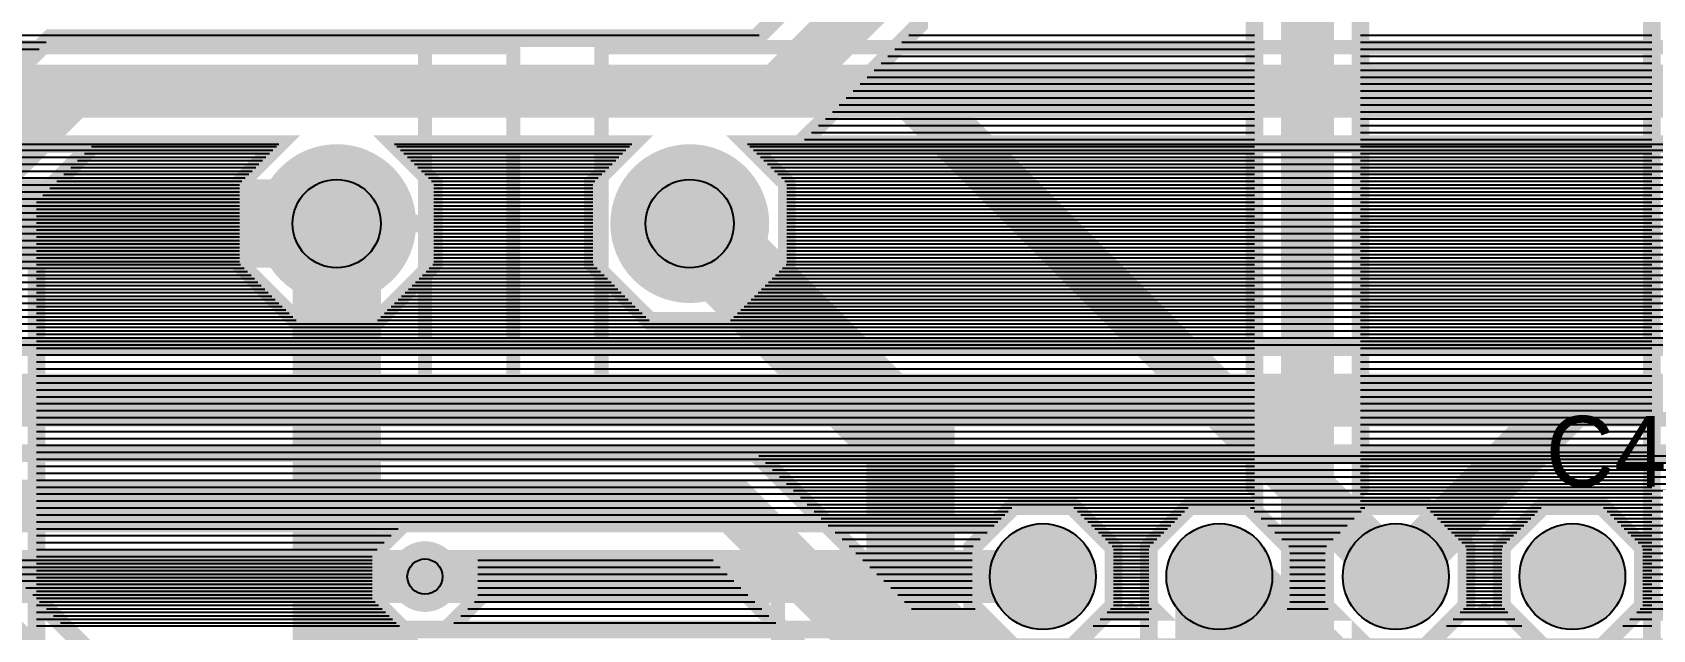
# Model space of a CAD drawing. Header units: inches. Extents: x -5.9 to 5.9, y -1.2 to 1.2.
# Drawn here: x 1.737 to 2.655, y -0.262 to 0.077 of the extents above; entities that cross this region are included whole.
import ezdxf

# ---------------------------------------------------------------- set-up
doc = ezdxf.new("R2010")
doc.units = ezdxf.units.IN
doc.layers.get('0').update_dxf_attribs({"linetype": 'CONTINUOUS'})

# ---------------------------------------------------------------- blocks, each defined once
blk = doc.blocks.new('EPAD')
at = {"const_width": 0.5}
blk.add_lwpolyline([(-0.25, 0, 1), (0.25, 0, 1)], format="xyb", close=True, dxfattribs=at)

msp = doc.modelspace()

# ---------------------------------------------------------------- linework, layer by layer
for points, const_width in [([(1.679059, 0.005926), (1.746633, 0.0735), (2.146633, 0.0735), (2.179059, 0.105926), (2.179059, 0.427789), (2.159059, 0.447789), (2.159059, 0.489211), (2.188348, 0.5185), (2.22977, 0.5185), (2.259059, 0.489211)], 0.01), ([(2.259059, 0.489211), (2.259059, 0.447789), (2.239059, 0.427789), (2.239059, 0.081074), (2.171485, 0.0135), (2.14184, 0.0135), (2.164059, -0.008719), (2.164059, -0.054281), (2.131841, -0.0865), (2.086278, -0.0865), (2.054059, -0.054281), (2.054059, -0.008719), (2.076278, 0.0135), (1.94184, 0.0135), (1.964059, -0.008719), (1.964059, -0.054281), (1.931841, -0.0865), (1.886278, -0.0865), (1.854059, -0.054281), (1.854059, -0.008719), (1.876278, 0.0135), (1.771485, 0.0135), (1.739059, -0.018926), (1.739059, -0.883719)], 0.01), ([(1.709059, -0.9315), (1.709059, -0.0065), (1.759059, 0.0435), (2.159059, 0.0435), (2.209059, 0.0935), (2.209059, 0.4685)], 0.03), ([(2.654059, -0.643926), (2.654059, 0.381074)], 0.01), ([(2.369059, -0.314932), (2.369059, -0.214931), (2.392491, -0.1915), (2.425628, -0.1915), (2.429059, -0.194932), (2.429059, 0.205926), (2.446633, 0.2235), (2.471485, 0.2235), (2.489059, 0.205926)], 0.01), ([(2.459059, 0.1935), (2.459059, -0.4815), (2.409059, -0.5315)], 0.03), ([(2.489059, 0.205926), (2.489059, -0.194932), (2.492491, -0.1915), (2.525628, -0.1915), (2.549059, -0.214931), (2.549059, -0.248069), (2.525628, -0.2715)], 0.01), ([(0.859059, -0.1315), (2.009059, -0.1315), (2.009059, 0.0685), (0.859059, 0.0685), (0.859059, -0.1315)], 0.008), ([(0.859059, -0.1315), (2.009059, -0.1315), (2.009059, 0.0685), (0.859059, 0.0685), (0.859059, -0.1315)], 0.008), ([(0.859059, -0.1315), (2.009059, -0.1315), (2.009059, 0.0685), (0.859059, 0.0685), (0.859059, -0.1315)], 0.008), ([(1.959059, -0.1315), (1.959059, 0.0685)], 0.008), ([(1.959059, -0.1315), (1.959059, 0.0685)], 0.008), ([(1.959059, -0.1315), (1.959059, 0.0685)], 0.008), ([(2.059059, -0.1315), (3.209059, -0.1315), (3.209059, 0.0685), (2.059059, 0.0685), (2.059059, -0.1315)], 0.008), ([(2.059059, -0.1315), (3.209059, -0.1315), (3.209059, 0.0685), (2.059059, 0.0685), (2.059059, -0.1315)], 0.008), ([(2.059059, -0.1315), (3.209059, -0.1315), (3.209059, 0.0685), (2.059059, 0.0685), (2.059059, -0.1315)], 0.008), ([(-0.340941, 0.0185), (-0.315941, -0.0065), (0.184059, -0.0065), (0.234059, 0.0435), (3.734059, 0.0435), (3.809059, -0.0315), (3.959059, -0.0315)], 0.03), ([(2.509059, -0.2315), (2.234059, 0.0435), (-0.090941, 0.0435)], 0.03), ([(0.94184, 0.0135), (1.876278, 0.0135), (1.854059, -0.008719), (1.854059, -0.054281), (1.886278, -0.0865), (1.931841, -0.0865), (1.964059, -0.054281), (1.964059, -0.008719), (1.94184, 0.0135), (2.076278, 0.0135), (2.054059, -0.008719), (2.054059, -0.054281), (2.086278, -0.0865), (2.131841, -0.0865), (2.164059, -0.054281), (2.164059, -0.008719), (2.14184, 0.0135), (3.076278, 0.0135)], 0.01), ([(-1.090941, -0.7315), (-1.015941, -0.7315), (-0.990941, -0.7065), (0.609059, -0.7065), (0.809059, -0.5065), (2.159059, -0.5065), (2.234059, -0.4315), (2.234059, -0.1565), (2.109059, -0.0315)], 0.05), ([(1.909059, -0.0315), (1.609059, -0.0315)], 0.05), ([(1.909059, -0.0315), (1.909059, -0.2565), (1.984059, -0.3315), (2.109059, -0.3315)], 0.05), ([(-1.090941, -0.0315), (-1.015941, -0.1065), (0.109059, -0.1065), (0.234059, -0.2315), (1.684059, -0.2315), (2.009059, -0.5565), (2.159059, -0.5565), (2.184059, -0.5815), (2.859059, -0.5815), (2.909059, -0.5315)], 0.03), ([(1.854059, -0.0315), (1.909059, -0.0315)], 0.01), ([(1.854059, -0.0315), (1.909059, -0.0315)], 0.01), ([(1.964059, -0.0315), (1.909059, -0.0315)], 0.01), ([(1.909059, -0.0865), (1.909059, -0.0315)], 0.01), ([(1.964059, -0.0315), (1.909059, -0.0315)], 0.01), ([(1.909059, -0.0865), (1.909059, -0.0315)], 0.01), ([(0.734059, -0.1065), (0.734059, -0.1915), (2.134059, -0.1915), (2.224059, -0.2815), (3.059059, -0.2815), (3.059059, -0.1815), (3.459059, -0.1815), (3.509059, -0.2315)], 0.03), ([(3.525628, -0.2715), (3.549059, -0.248069), (3.549059, -0.214931), (3.525628, -0.1915), (3.511485, -0.1915), (3.471485, -0.1515), (3.046633, -0.1515), (3.029059, -0.169074), (3.029059, -0.194932), (3.025628, -0.1915), (3.011485, -0.1915), (2.921485, -0.1015), (1.321633, -0.1015)], 0.01), ([(1.334059, -0.1315), (2.909059, -0.1315), (3.009059, -0.2315)], 0.03), ([(2.509059, -0.2315), (2.609059, -0.1315), (2.809059, -0.1315), (2.859059, -0.1815), (2.859059, -0.3565), (2.909059, -0.4065), (3.609059, -0.4065), (3.659059, -0.4565), (3.659059, -0.5815), (3.609059, -0.6315)], 0.03), ([(-0.290941, -0.1565), (-0.015941, -0.1565), (0.059059, -0.2315), (1.959059, -0.2315)], 0.03), ([(2.772491, -0.2515), (2.645627, -0.2515), (2.649059, -0.248069), (2.649059, -0.214931), (2.625628, -0.1915), (2.592491, -0.1915), (2.569059, -0.214931), (2.569059, -0.248069), (2.572491, -0.2515), (2.545627, -0.2515), (2.549059, -0.248069), (2.549059, -0.214931), (2.525628, -0.1915), (2.492491, -0.1915), (2.469059, -0.214931), (2.469059, -0.248069), (2.472491, -0.2515), (2.445627, -0.2515), (2.449059, -0.248069), (2.449059, -0.214931), (2.425628, -0.1915), (2.392491, -0.1915), (2.369059, -0.214931), (2.369059, -0.248069), (2.372491, -0.2515), (2.345627, -0.2515), (2.349059, -0.248069), (2.349059, -0.214931), (2.325628, -0.1915), (2.292491, -0.1915), (2.269059, -0.214931), (2.269059, -0.248069), (2.272491, -0.2515), (2.236485, -0.2515), (2.146485, -0.1615), (0.849769, -0.1615)], 0.01), ([(1.321633, -0.1615), (2.896633, -0.1615)], 0.01), ([(2.349059, -0.214931), (2.349059, -0.248069), (2.325628, -0.2715), (2.292491, -0.2715), (2.282491, -0.2615), (1.946633, -0.2615), (1.929059, -0.243926), (1.929059, -0.219074), (1.946633, -0.2015), (2.282491, -0.2015), (2.292491, -0.1915), (2.325628, -0.1915), (2.349059, -0.214931)], 0.01), ([(2.569059, -0.248069), (2.569059, -0.214931), (2.592491, -0.1915), (2.625628, -0.1915), (2.649059, -0.214931), (2.649059, -0.248069), (2.625628, -0.2715), (2.592491, -0.2715), (2.569059, -0.248069)], 0.01), ([(2.409059, -0.2315), (2.409059, -0.3315), (2.184059, -0.5565), (2.184059, -0.7065)], 0.05), ([(2.409059, -0.2315), (2.534059, -0.3565), (2.684059, -0.3565), (2.809059, -0.2315)], 0.05), ([(2.021485, -0.5265), (1.716484, -0.2215), (1.929059, -0.2215), (1.929059, -0.243926), (1.946633, -0.2615), (1.971485, -0.2615), (1.989059, -0.243926), (1.989059, -0.2215), (2.121633, -0.2215), (2.211633, -0.3115)], 0.01), ([(1.959059, -0.2315), (2.309059, -0.2315)], 0.03), ([(1.009059, -0.4315), (2.159059, -0.4315), (2.159059, -0.2315), (1.009059, -0.2315), (1.009059, -0.4315)], 0.008), ([(1.009059, -0.4315), (2.159059, -0.4315), (2.159059, -0.2315), (1.009059, -0.2315), (1.009059, -0.4315)], 0.008), ([(1.009059, -0.4315), (2.159059, -0.4315), (2.159059, -0.2315), (1.009059, -0.2315), (1.009059, -0.4315)], 0.008), ([(2.492491, -0.2715), (2.489059, -0.268068), (2.489059, -0.493926)], 0.01)]:
    msp.add_lwpolyline(points, dxfattribs=dict(const_width=const_width))
for points in [[(1.419807, 0.075177), (2.148311, 0.075177)], [(2.233161, 0.075177), (2.429059, 0.075177)], [(2.489059, 0.075177), (2.654059, 0.075177)], [(1.423744, 0.07124), (1.744374, 0.07124)], [(1.427681, 0.067303), (1.740437, 0.067303)], [(2.225287, 0.067303), (2.429059, 0.067303)], [(2.229224, 0.07124), (2.429059, 0.07124)], [(2.489059, 0.07124), (2.654059, 0.07124)], [(2.489059, 0.067303), (2.654059, 0.067303)], [(2.213476, 0.055492), (2.429059, 0.055492)], [(2.217413, 0.059429), (2.429059, 0.059429)], [(2.22135, 0.063366), (2.429059, 0.063366)], [(2.489059, 0.063366), (2.654059, 0.063366)], [(2.489059, 0.059429), (2.654059, 0.059429)], [(2.489059, 0.055492), (2.654059, 0.055492)], [(2.205602, 0.047618), (2.429059, 0.047618)], [(2.209539, 0.051555), (2.429059, 0.051555)], [(2.489059, 0.051555), (2.654059, 0.051555)], [(2.489059, 0.047618), (2.654059, 0.047618)], [(2.197728, 0.039744), (2.429059, 0.039744)], [(2.201665, 0.043681), (2.429059, 0.043681)], [(2.489059, 0.043681), (2.654059, 0.043681)], [(2.489059, 0.039744), (2.654059, 0.039744)], [(2.185917, 0.027933), (2.429059, 0.027933)], [(2.189854, 0.03187), (2.429059, 0.03187)], [(2.193791, 0.035807), (2.429059, 0.035807)], [(2.489059, 0.035807), (2.654059, 0.035807)], [(2.489059, 0.03187), (2.654059, 0.03187)], [(2.489059, 0.027933), (2.654059, 0.027933)], [(2.178043, 0.020059), (2.429059, 0.020059)], [(2.18198, 0.023996), (2.429059, 0.023996)], [(2.489059, 0.023996), (2.654059, 0.023996)], [(2.489059, 0.020059), (2.654059, 0.020059)], [(0.94184, 0.0135), (1.876278, 0.0135)], [(0.945226, 0.010114), (1.872892, 0.010114)], [(1.770169, 0.012185), (1.874963, 0.012185)], [(1.94184, 0.0135), (2.076278, 0.0135)], [(1.943155, 0.012185), (2.074963, 0.012185)], [(1.945226, 0.010114), (2.072892, 0.010114)], [(2.14184, 0.0135), (3.076278, 0.0135)], [(2.143155, 0.012185), (2.429059, 0.012185)], [(2.145226, 0.010114), (3.072892, 0.010114)], [(2.174106, 0.016122), (2.429059, 0.016122)], [(2.489059, 0.016122), (2.654059, 0.016122)], [(2.489059, 0.012185), (2.654059, 0.012185)], [(0.949163, 0.006177), (1.868955, 0.006177)], [(0.9531, 0.00224), (1.865018, 0.00224)], [(1.758358, 0.000374), (1.863152, 0.000374)], [(1.762295, 0.004311), (1.867089, 0.004311)], [(1.766232, 0.008248), (1.871026, 0.008248)], [(1.947092, 0.008248), (2.071026, 0.008248)], [(1.949163, 0.006177), (2.068955, 0.006177)], [(1.951029, 0.004311), (2.067089, 0.004311)], [(1.9531, 0.00224), (2.065018, 0.00224)], [(1.954966, 0.000374), (2.063152, 0.000374)], [(2.147092, 0.008248), (2.429059, 0.008248)], [(2.149163, 0.006177), (3.068955, 0.006177)], [(2.151029, 0.004311), (2.429059, 0.004311)], [(2.1531, 0.00224), (3.065018, 0.00224)], [(2.154966, 0.000374), (2.429059, 0.000374)], [(2.489059, 0.008248), (2.654059, 0.008248)], [(2.489059, 0.004311), (2.654059, 0.004311)], [(2.489059, 0.000374), (2.654059, 0.000374)], [(0.957037, -0.001697), (1.861081, -0.001697)], [(0.960974, -0.005634), (1.857144, -0.005634)], [(1.750484, -0.0075), (1.855278, -0.0075)], [(1.754421, -0.003563), (1.859215, -0.003563)], [(1.957037, -0.001697), (2.061081, -0.001697)], [(1.958903, -0.003563), (2.059215, -0.003563)], [(1.960974, -0.005634), (2.057144, -0.005634)], [(1.96284, -0.0075), (2.055278, -0.0075)], [(2.157037, -0.001697), (3.061081, -0.001697)], [(2.158903, -0.003563), (2.429059, -0.003563)], [(2.160974, -0.005634), (3.057144, -0.005634)], [(2.16284, -0.0075), (2.429059, -0.0075)], [(2.489059, -0.003563), (2.654059, -0.003563)], [(2.489059, -0.0075), (2.654059, -0.0075)], [(0.964059, -0.009571), (1.854059, -0.009571)], [(0.964059, -0.013508), (1.854059, -0.013508)], [(0.964059, -0.017445), (1.854059, -0.017445)], [(1.74261, -0.015374), (1.854059, -0.015374)], [(1.746547, -0.011437), (1.854059, -0.011437)], [(1.964059, -0.009571), (2.054059, -0.009571)], [(1.964059, -0.011437), (2.054059, -0.011437)], [(1.964059, -0.013508), (2.054059, -0.013508)], [(1.964059, -0.015374), (2.054059, -0.015374)], [(1.964059, -0.017445), (2.054059, -0.017445)], [(2.164059, -0.009571), (3.054059, -0.009571)], [(2.164059, -0.011437), (2.429059, -0.011437)], [(2.164059, -0.013508), (3.054059, -0.013508)], [(2.164059, -0.015374), (2.429059, -0.015374)], [(2.164059, -0.017445), (3.054059, -0.017445)], [(2.489059, -0.011437), (2.654059, -0.011437)], [(2.489059, -0.015374), (2.654059, -0.015374)], [(1.616619, -0.021382), (1.854059, -0.021382)], [(1.620556, -0.025319), (1.854059, -0.025319)], [(1.739059, -0.019311), (1.854059, -0.019311)], [(1.739059, -0.023248), (1.854059, -0.023248)], [(1.739059, -0.027185), (1.854059, -0.027185)], [(1.964059, -0.019311), (2.054059, -0.019311)], [(1.964059, -0.021382), (2.054059, -0.021382)], [(1.964059, -0.023248), (2.054059, -0.023248)], [(1.964059, -0.025319), (2.054059, -0.025319)], [(1.964059, -0.027185), (2.054059, -0.027185)], [(2.164059, -0.019311), (2.429059, -0.019311)], [(2.164059, -0.021382), (3.054059, -0.021382)], [(2.164059, -0.023248), (2.429059, -0.023248)], [(2.164059, -0.025319), (3.054059, -0.025319)], [(2.164059, -0.027185), (2.429059, -0.027185)], [(2.489059, -0.019311), (2.654059, -0.019311)], [(2.489059, -0.023248), (2.654059, -0.023248)], [(2.489059, -0.027185), (2.654059, -0.027185)], [(1.621559, -0.029256), (1.854059, -0.029256)], [(1.621559, -0.033193), (1.854059, -0.033193)], [(1.739059, -0.031122), (1.854059, -0.031122)], [(1.739059, -0.035059), (1.854059, -0.035059)], [(1.964059, -0.029256), (2.054059, -0.029256)], [(1.964059, -0.031122), (2.054059, -0.031122)], [(1.964059, -0.033193), (2.054059, -0.033193)], [(1.964059, -0.035059), (2.054059, -0.035059)], [(2.164059, -0.029256), (3.054059, -0.029256)], [(2.164059, -0.031122), (2.429059, -0.031122)], [(2.164059, -0.033193), (3.054059, -0.033193)], [(2.164059, -0.035059), (2.429059, -0.035059)], [(2.489059, -0.031122), (2.654059, -0.031122)], [(2.489059, -0.035059), (2.654059, -0.035059)], [(0.964059, -0.045004), (1.854059, -0.045004)], [(1.617169, -0.041067), (1.854059, -0.041067)], [(1.621106, -0.03713), (1.854059, -0.03713)], [(1.739059, -0.038996), (1.854059, -0.038996)], [(1.739059, -0.042933), (1.854059, -0.042933)], [(1.964059, -0.03713), (2.054059, -0.03713)], [(1.964059, -0.038996), (2.054059, -0.038996)], [(1.964059, -0.041067), (2.054059, -0.041067)], [(1.964059, -0.042933), (2.054059, -0.042933)], [(1.964059, -0.045004), (2.054059, -0.045004)], [(2.164059, -0.03713), (3.054059, -0.03713)], [(2.164059, -0.038996), (2.429059, -0.038996)], [(2.164059, -0.041067), (3.054059, -0.041067)], [(2.164059, -0.042933), (2.429059, -0.042933)], [(2.164059, -0.045004), (3.054059, -0.045004)], [(2.489059, -0.038996), (2.654059, -0.038996)], [(2.489059, -0.042933), (2.654059, -0.042933)], [(0.964059, -0.048941), (1.854059, -0.048941)], [(0.964059, -0.052878), (1.854059, -0.052878)], [(1.739059, -0.04687), (1.854059, -0.04687)], [(1.739059, -0.050807), (1.854059, -0.050807)], [(1.739059, -0.054744), (1.854522, -0.054744)], [(1.963596, -0.054744), (2.054522, -0.054744)], [(1.964059, -0.04687), (2.054059, -0.04687)], [(1.964059, -0.048941), (2.054059, -0.048941)], [(1.964059, -0.050807), (2.054059, -0.050807)], [(1.964059, -0.052878), (2.054059, -0.052878)], [(2.163596, -0.054744), (2.429059, -0.054744)], [(2.164059, -0.04687), (2.429059, -0.04687)], [(2.164059, -0.048941), (3.054059, -0.048941)], [(2.164059, -0.050807), (2.429059, -0.050807)], [(2.164059, -0.052878), (3.054059, -0.052878)], [(2.489059, -0.04687), (2.654059, -0.04687)], [(2.489059, -0.050807), (2.654059, -0.050807)], [(2.489059, -0.054744), (2.654059, -0.054744)], [(0.957588, -0.060752), (1.86053, -0.060752)], [(0.961525, -0.056815), (1.856593, -0.056815)], [(1.739059, -0.058681), (1.858459, -0.058681)], [(1.739059, -0.062618), (1.862396, -0.062618)], [(1.955722, -0.062618), (2.062396, -0.062618)], [(1.957588, -0.060752), (2.06053, -0.060752)], [(1.959659, -0.058681), (2.058459, -0.058681)], [(1.961525, -0.056815), (2.056593, -0.056815)], [(2.155722, -0.062618), (2.429059, -0.062618)], [(2.157588, -0.060752), (3.06053, -0.060752)], [(2.159659, -0.058681), (2.429059, -0.058681)], [(2.161525, -0.056815), (3.056593, -0.056815)], [(2.489059, -0.058681), (2.654059, -0.058681)], [(2.489059, -0.062618), (2.654059, -0.062618)], [(0.945777, -0.072563), (1.872341, -0.072563)], [(0.949714, -0.068626), (1.868404, -0.068626)], [(0.953651, -0.064689), (1.864467, -0.064689)], [(1.739059, -0.066555), (1.866333, -0.066555)], [(1.739059, -0.070492), (1.87027, -0.070492)], [(1.945777, -0.072563), (2.072341, -0.072563)], [(1.947848, -0.070492), (2.07027, -0.070492)], [(1.949714, -0.068626), (2.068404, -0.068626)], [(1.951785, -0.066555), (2.066333, -0.066555)], [(1.953651, -0.064689), (2.064467, -0.064689)], [(2.145777, -0.072563), (3.072341, -0.072563)], [(2.147848, -0.070492), (2.429059, -0.070492)], [(2.149714, -0.068626), (3.068404, -0.068626)], [(2.151785, -0.066555), (2.429059, -0.066555)], [(2.153651, -0.064689), (3.064467, -0.064689)], [(2.489059, -0.066555), (2.654059, -0.066555)], [(2.489059, -0.070492), (2.654059, -0.070492)], [(0.937903, -0.080437), (1.880215, -0.080437)], [(0.94184, -0.0765), (1.876278, -0.0765)], [(1.739059, -0.074429), (1.874207, -0.074429)], [(1.739059, -0.078366), (1.878144, -0.078366)], [(1.739059, -0.082303), (1.882081, -0.082303)], [(1.936037, -0.082303), (2.082081, -0.082303)], [(1.937903, -0.080437), (2.080215, -0.080437)], [(1.939974, -0.078366), (2.078144, -0.078366)], [(1.94184, -0.0765), (2.076278, -0.0765)], [(1.943911, -0.074429), (2.074207, -0.074429)], [(2.136037, -0.082303), (2.429059, -0.082303)], [(2.137903, -0.080437), (3.080215, -0.080437)], [(2.139974, -0.078366), (2.429059, -0.078366)], [(2.14184, -0.0765), (3.076278, -0.0765)], [(2.143911, -0.074429), (2.429059, -0.074429)], [(2.489059, -0.074429), (2.654059, -0.074429)], [(2.489059, -0.078366), (2.654059, -0.078366)], [(2.489059, -0.082303), (2.654059, -0.082303)], [(0.836581, -0.088311), (3.964059, -0.088311)], [(0.933966, -0.084374), (1.884152, -0.084374)], [(1.739059, -0.08624), (1.886018, -0.08624)], [(1.739059, -0.090177), (2.429059, -0.090177)], [(1.9321, -0.08624), (2.086018, -0.08624)], [(1.933966, -0.084374), (2.084152, -0.084374)], [(2.1321, -0.08624), (2.429059, -0.08624)], [(2.133966, -0.084374), (3.084152, -0.084374)], [(2.489059, -0.08624), (2.654059, -0.08624)], [(2.489059, -0.090177), (2.654059, -0.090177)], [(0.840518, -0.092248), (3.964059, -0.092248)], [(0.844455, -0.096185), (3.964059, -0.096185)], [(0.848392, -0.100122), (3.964059, -0.100122)], [(1.739059, -0.094114), (2.429059, -0.094114)], [(1.739059, -0.098051), (2.429059, -0.098051)], [(2.489059, -0.094114), (2.654059, -0.094114)], [(2.489059, -0.098051), (2.654059, -0.098051)], [(1.739059, -0.101988), (2.429059, -0.101988)], [(1.739059, -0.105925), (2.429059, -0.105925)], [(1.739059, -0.109862), (2.429059, -0.109862)], [(2.489059, -0.101988), (2.654059, -0.101988)], [(2.489059, -0.105925), (2.654059, -0.105925)], [(2.489059, -0.109862), (2.654059, -0.109862)], [(1.739059, -0.113799), (2.429059, -0.113799)], [(1.739059, -0.117736), (2.429059, -0.117736)], [(2.489059, -0.113799), (2.654059, -0.113799)], [(2.489059, -0.117736), (2.654059, -0.117736)], [(1.739059, -0.121673), (2.429059, -0.121673)], [(1.739059, -0.12561), (2.429059, -0.12561)], [(2.489059, -0.121673), (2.654059, -0.121673)], [(2.489059, -0.12561), (2.654059, -0.12561)], [(1.739059, -0.129547), (2.429059, -0.129547)], [(1.739059, -0.133484), (2.429059, -0.133484)], [(1.739059, -0.137421), (2.429059, -0.137421)], [(2.489059, -0.129547), (2.654059, -0.129547)], [(2.489059, -0.133484), (2.654059, -0.133484)], [(2.489059, -0.137421), (2.654059, -0.137421)], [(1.739059, -0.141358), (2.429059, -0.141358)], [(1.739059, -0.145295), (2.429059, -0.145295)], [(2.489059, -0.141358), (2.654059, -0.141358)], [(2.489059, -0.145295), (2.654059, -0.145295)], [(1.739059, -0.149232), (2.429059, -0.149232)], [(1.739059, -0.153169), (2.429059, -0.153169)], [(2.489059, -0.149232), (2.654059, -0.149232)], [(2.489059, -0.153169), (2.654059, -0.153169)], [(1.739059, -0.157106), (2.429059, -0.157106)], [(1.739059, -0.161043), (2.429059, -0.161043)], [(1.739059, -0.16498), (2.429059, -0.16498)], [(2.148099, -0.163115), (2.898248, -0.163115)], [(2.489059, -0.157106), (2.654059, -0.157106)], [(2.489059, -0.161043), (2.654059, -0.161043)], [(2.489059, -0.16498), (2.654059, -0.16498)], [(1.739059, -0.168917), (2.429059, -0.168917)], [(1.739059, -0.172854), (2.429059, -0.172854)], [(2.152036, -0.167052), (2.902185, -0.167052)], [(2.155973, -0.170989), (2.906122, -0.170989)], [(2.489059, -0.168917), (2.654059, -0.168917)], [(2.489059, -0.172854), (2.654059, -0.172854)], [(1.739059, -0.176791), (2.429059, -0.176791)], [(1.739059, -0.180728), (2.429059, -0.180728)], [(2.15991, -0.174926), (2.910059, -0.174926)], [(2.163847, -0.178863), (2.913996, -0.178863)], [(2.167784, -0.1828), (2.917933, -0.1828)], [(2.489059, -0.176791), (2.654059, -0.176791)], [(2.489059, -0.180728), (2.654059, -0.180728)], [(1.739059, -0.184665), (2.429059, -0.184665)], [(1.739059, -0.188602), (2.429059, -0.188602)], [(1.739059, -0.192539), (2.291452, -0.192539)], [(2.171721, -0.186737), (2.92187, -0.186737)], [(2.175658, -0.190674), (2.925807, -0.190674)], [(2.326667, -0.192539), (2.391452, -0.192539)], [(2.426667, -0.192539), (2.429059, -0.192539)], [(2.489059, -0.184665), (2.654059, -0.184665)], [(2.489059, -0.188602), (2.654059, -0.188602)], [(2.489059, -0.192539), (2.491452, -0.192539)], [(2.526667, -0.192539), (2.591452, -0.192539)], [(2.626667, -0.192539), (2.654059, -0.192539)], [(1.739059, -0.196476), (2.287515, -0.196476)], [(1.739059, -0.200413), (2.283578, -0.200413)], [(2.179595, -0.194611), (2.28938, -0.194611)], [(2.183532, -0.198548), (2.285443, -0.198548)], [(2.328738, -0.194611), (2.38938, -0.194611)], [(2.330604, -0.196476), (2.387515, -0.196476)], [(2.332675, -0.198548), (2.385443, -0.198548)], [(2.334541, -0.200413), (2.383578, -0.200413)], [(2.428738, -0.194611), (2.48938, -0.194611)], [(2.432675, -0.198548), (2.485443, -0.198548)], [(2.528738, -0.194611), (2.58938, -0.194611)], [(2.530604, -0.196476), (2.587515, -0.196476)], [(2.532675, -0.198548), (2.585443, -0.198548)], [(2.534541, -0.200413), (2.583578, -0.200413)], [(2.628738, -0.194611), (2.78938, -0.194611)], [(2.630604, -0.196476), (2.654059, -0.196476)], [(2.632675, -0.198548), (2.785443, -0.198548)], [(2.634541, -0.200413), (2.654059, -0.200413)], [(1.739059, -0.20435), (1.943783, -0.20435)], [(1.739059, -0.208287), (1.939846, -0.208287)], [(2.187469, -0.202485), (2.281506, -0.202485)], [(2.191406, -0.206422), (2.277569, -0.206422)], [(2.195343, -0.210359), (2.273632, -0.210359)], [(2.336612, -0.202485), (2.381506, -0.202485)], [(2.338478, -0.20435), (2.379641, -0.20435)], [(2.340549, -0.206422), (2.377569, -0.206422)], [(2.342415, -0.208287), (2.375704, -0.208287)], [(2.344486, -0.210359), (2.373632, -0.210359)], [(2.436612, -0.202485), (2.481506, -0.202485)], [(2.440549, -0.206422), (2.477569, -0.206422)], [(2.444486, -0.210359), (2.473632, -0.210359)], [(2.536612, -0.202485), (2.581506, -0.202485)], [(2.538478, -0.20435), (2.579641, -0.20435)], [(2.540549, -0.206422), (2.577569, -0.206422)], [(2.542415, -0.208287), (2.575704, -0.208287)], [(2.544486, -0.210359), (2.573632, -0.210359)], [(2.636612, -0.202485), (2.781506, -0.202485)], [(2.638478, -0.20435), (2.654059, -0.20435)], [(2.640549, -0.206422), (2.777569, -0.206422)], [(2.642415, -0.208287), (2.654059, -0.208287)], [(2.644486, -0.210359), (2.773632, -0.210359)], [(1.739059, -0.212224), (1.935909, -0.212224)], [(1.739059, -0.216161), (1.931972, -0.216161)], [(1.739059, -0.220098), (1.929059, -0.220098)], [(2.19928, -0.214296), (2.269695, -0.214296)], [(2.203217, -0.218233), (2.269059, -0.218233)], [(2.346352, -0.212224), (2.371767, -0.212224)], [(2.348423, -0.214296), (2.369695, -0.214296)], [(2.349059, -0.216161), (2.369059, -0.216161)], [(2.349059, -0.218233), (2.369059, -0.218233)], [(2.349059, -0.220098), (2.369059, -0.220098)], [(2.448423, -0.214296), (2.469695, -0.214296)], [(2.449059, -0.218233), (2.469059, -0.218233)], [(2.546352, -0.212224), (2.571767, -0.212224)], [(2.548423, -0.214296), (2.569695, -0.214296)], [(2.549059, -0.216161), (2.569059, -0.216161)], [(2.549059, -0.218233), (2.569059, -0.218233)], [(2.549059, -0.220098), (2.569059, -0.220098)], [(2.646352, -0.212224), (2.654059, -0.212224)], [(2.648423, -0.214296), (2.769695, -0.214296)], [(2.649059, -0.216161), (2.654059, -0.216161)], [(2.649059, -0.218233), (2.769059, -0.218233)], [(2.649059, -0.220098), (2.654059, -0.220098)], [(1.717154, -0.22217), (1.929059, -0.22217)], [(1.721091, -0.226107), (1.929059, -0.226107)], [(1.739059, -0.224035), (1.929059, -0.224035)], [(1.739059, -0.227972), (1.929059, -0.227972)], [(1.989059, -0.22217), (2.122304, -0.22217)], [(1.989059, -0.226107), (2.126241, -0.226107)], [(2.207154, -0.22217), (2.269059, -0.22217)], [(2.211091, -0.226107), (2.269059, -0.226107)], [(2.349059, -0.22217), (2.369059, -0.22217)], [(2.349059, -0.224035), (2.369059, -0.224035)], [(2.349059, -0.226107), (2.369059, -0.226107)], [(2.349059, -0.227972), (2.369059, -0.227972)], [(2.449059, -0.22217), (2.469059, -0.22217)], [(2.449059, -0.226107), (2.469059, -0.226107)], [(2.549059, -0.22217), (2.569059, -0.22217)], [(2.549059, -0.224035), (2.569059, -0.224035)], [(2.549059, -0.226107), (2.569059, -0.226107)], [(2.549059, -0.227972), (2.569059, -0.227972)], [(2.649059, -0.22217), (2.769059, -0.22217)], [(2.649059, -0.224035), (2.654059, -0.224035)], [(2.649059, -0.226107), (2.769059, -0.226107)], [(2.649059, -0.227972), (2.654059, -0.227972)], [(1.725028, -0.230044), (1.929059, -0.230044)], [(1.728965, -0.233981), (1.929059, -0.233981)], [(1.732902, -0.237918), (1.929059, -0.237918)], [(1.739059, -0.231909), (1.929059, -0.231909)], [(1.739059, -0.235846), (1.929059, -0.235846)], [(1.989059, -0.230044), (2.130178, -0.230044)], [(1.989059, -0.233981), (2.134115, -0.233981)], [(1.989059, -0.237918), (2.138052, -0.237918)], [(2.215028, -0.230044), (2.269059, -0.230044)], [(2.218965, -0.233981), (2.269059, -0.233981)], [(2.222902, -0.237918), (2.269059, -0.237918)], [(2.349059, -0.230044), (2.369059, -0.230044)], [(2.349059, -0.231909), (2.369059, -0.231909)], [(2.349059, -0.233981), (2.369059, -0.233981)], [(2.349059, -0.235846), (2.369059, -0.235846)], [(2.349059, -0.237918), (2.369059, -0.237918)], [(2.449059, -0.230044), (2.469059, -0.230044)], [(2.449059, -0.233981), (2.469059, -0.233981)], [(2.449059, -0.237918), (2.469059, -0.237918)], [(2.549059, -0.230044), (2.569059, -0.230044)], [(2.549059, -0.231909), (2.569059, -0.231909)], [(2.549059, -0.233981), (2.569059, -0.233981)], [(2.549059, -0.235846), (2.569059, -0.235846)], [(2.549059, -0.237918), (2.569059, -0.237918)], [(2.649059, -0.230044), (2.769059, -0.230044)], [(2.649059, -0.231909), (2.654059, -0.231909)], [(2.649059, -0.233981), (2.769059, -0.233981)], [(2.649059, -0.235846), (2.654059, -0.235846)], [(2.649059, -0.237918), (2.769059, -0.237918)], [(1.736839, -0.241855), (1.929059, -0.241855)], [(1.739059, -0.239783), (1.929059, -0.239783)], [(1.739059, -0.24372), (1.929059, -0.24372)], [(1.739059, -0.247657), (1.932791, -0.247657)], [(1.740776, -0.245792), (1.930925, -0.245792)], [(1.987193, -0.245792), (2.145926, -0.245792)], [(1.989059, -0.241855), (2.141989, -0.241855)], [(2.226839, -0.241855), (2.269059, -0.241855)], [(2.230776, -0.245792), (2.269059, -0.245792)], [(2.349059, -0.239783), (2.369059, -0.239783)], [(2.349059, -0.241855), (2.369059, -0.241855)], [(2.349059, -0.24372), (2.369059, -0.24372)], [(2.349059, -0.245792), (2.369059, -0.245792)], [(2.349059, -0.247657), (2.369059, -0.247657)], [(2.449059, -0.241855), (2.469059, -0.241855)], [(2.449059, -0.245792), (2.469059, -0.245792)], [(2.549059, -0.239783), (2.569059, -0.239783)], [(2.549059, -0.241855), (2.569059, -0.241855)], [(2.549059, -0.24372), (2.569059, -0.24372)], [(2.549059, -0.245792), (2.569059, -0.245792)], [(2.549059, -0.247657), (2.569059, -0.247657)], [(2.649059, -0.239783), (2.654059, -0.239783)], [(2.649059, -0.241855), (2.769059, -0.241855)], [(2.649059, -0.24372), (2.654059, -0.24372)], [(2.649059, -0.245792), (2.769059, -0.245792)], [(2.649059, -0.247657), (2.654059, -0.247657)], [(1.739059, -0.251594), (1.936728, -0.251594)], [(1.739059, -0.255531), (1.940665, -0.255531)], [(1.744713, -0.249729), (1.934862, -0.249729)], [(1.74865, -0.253666), (1.938799, -0.253666)], [(1.979319, -0.253666), (2.1538, -0.253666)], [(1.983256, -0.249729), (2.149863, -0.249729)], [(2.234713, -0.249729), (2.27072, -0.249729)], [(2.341596, -0.255531), (2.369059, -0.255531)], [(2.345533, -0.251594), (2.369059, -0.251594)], [(2.347398, -0.249729), (2.37072, -0.249729)], [(2.447398, -0.249729), (2.47072, -0.249729)], [(2.541596, -0.255531), (2.576522, -0.255531)], [(2.545533, -0.251594), (2.572585, -0.251594)], [(2.547398, -0.249729), (2.57072, -0.249729)], [(2.641596, -0.255531), (2.654059, -0.255531)], [(2.645533, -0.251594), (2.654059, -0.251594)], [(2.647398, -0.249729), (2.77072, -0.249729)], [(1.739059, -0.259469), (1.944602, -0.259469)], [(1.752587, -0.257603), (1.942736, -0.257603)], [(1.975382, -0.257603), (2.157737, -0.257603)], [(2.337659, -0.259469), (2.369059, -0.259469)], [(2.537659, -0.259469), (2.580459, -0.259469)], [(2.637659, -0.259469), (2.654059, -0.259469)]]:
    msp.add_lwpolyline(points)
for centre, radius in [((1.909059, -0.0315), 0.025), ((2.109059, -0.0315), 0.025), ((2.309059, -0.2315), 0.03), ((2.409059, -0.2315), 0.03), ((2.509059, -0.2315), 0.03), ((2.609059, -0.2315), 0.03), ((1.959059, -0.2315), 0.01)]:
    msp.add_circle(centre, radius)

# ---------------------------------------------------------------- block references
for p, xscale, yscale in [((1.909059, -0.0315), 0.09, 0.09), ((2.109059, -0.0315), 0.09, 0.09), ((1.909059, -0.0315), 0.08, 0.08), ((2.109059, -0.0315), 0.08, 0.08), ((2.309059, -0.2315), 0.06, 0.06), ((2.409059, -0.2315), 0.06, 0.06), ((2.509059, -0.2315), 0.06, 0.06), ((2.609059, -0.2315), 0.06, 0.06), ((2.309059, -0.2315), 0.05, 0.05), ((2.409059, -0.2315), 0.05, 0.05), ((2.509059, -0.2315), 0.05, 0.05), ((2.609059, -0.2315), 0.05, 0.05), ((1.959059, -0.2315), 0.04, 0.04), ((1.959059, -0.2315), 0.03, 0.03)]:
    msp.add_blockref('EPAD', p, dxfattribs=dict(xscale=xscale, yscale=yscale))

# ---------------------------------------------------------------- texts
msp.add_text('C4', height=0.04).set_placement((2.594059, -0.1805))
msp.add_text('C4', height=0.04).set_placement((2.594059, -0.1805))
msp.add_text('C4', height=0.04).set_placement((2.594059, -0.1805))

doc.saveas('drawing.dxf')
